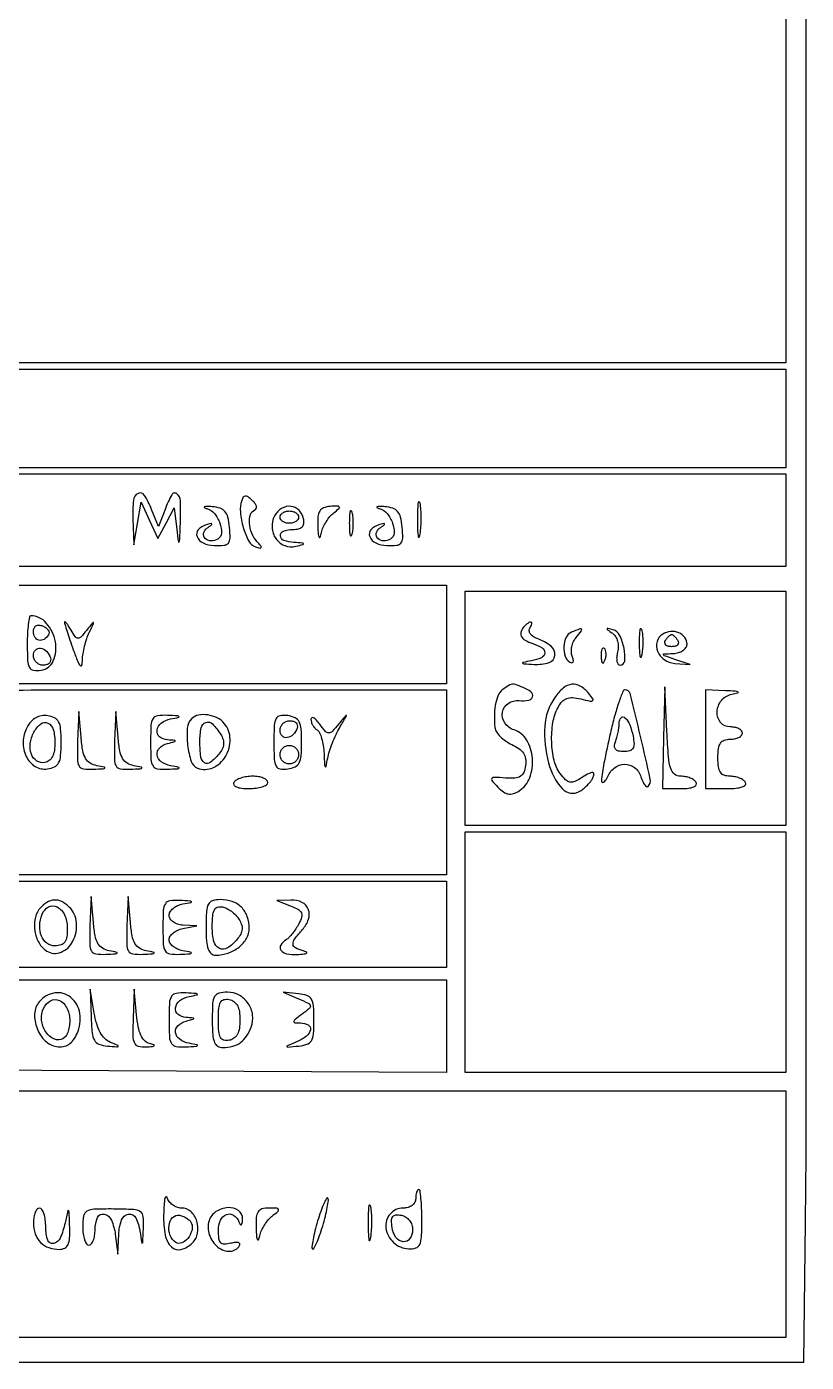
# Model space of a CAD drawing. Extents: x 31 to 1250, y 31 to 897.
# Drawn here: x 1123.9 to 1250.3, y 31 to 247.5 of the extents above; entities that cross this region are included whole.
import ezdxf

# ---------------------------------------------------------------- set-up
doc = ezdxf.new("R2010")
doc.units = 0

msp = doc.modelspace()

# ---------------------------------------------------------------- linework, layer by layer
for points in [[(31, 464), (31, 31), (640.463489, 31), (1249.926977, 31), (1250.213489, 53.75, 0.003096), (1250.324363, 71.071305, 0.000033), (1250.341341, 190.328125, 0.000105), (1250.322872, 327.870384, 0.000068), (1250.246394, 486.75), (1249.992789, 897), (640.496394, 897), (31, 897)], [(1247, 543.5), (1247, 193), (952.160124, 193), (657.320248, 193), (656.662291, 168.25, 0.00357), (656.407858, 155.161514, 0.000998), (656.196972, 134.687033, 0.001007), (656.051305, 111.525542, 0.001059), (656.002167, 88.74841), (656, 33.99682), (345.25, 34.24841), (34.5, 34.5), (34.244232, 463, -0.000104), (34.180262, 627.393921, -0.000173), (34.202946, 765.995312, -0.000003), (34.267736, 891.687549, -0.090797), (34.462847, 892.75, -0.310964), (35.540421, 893.495322, -0.00002), (156.393237, 893.749289, -0.000437), (325.743285, 893.950432, -0.000079), (640.968615, 894), (1247, 894)], [(1141.131641, 167.75), (1141.263282, 163.5), (1141.881641, 166.962239), (1142.5, 170.424479), (1143.837204, 167.473794), (1145.174408, 164.523109), (1146.50532, 167.009941), (1147.836232, 169.496773), (1148.258079, 165.998386, 0.003153), (1148.512716, 163.993149, 0.749919), (1148.633115, 163.974795, 0.099463), (1148.737064, 164.405332, 0.001239), (1148.839963, 167.25, 0.01821), (1148.830643, 170.655659, 0.217467), (1148.252082, 171.801955, 0.467344), (1147.436854, 171.637333, 0.033582), (1146.341866, 169.25), (1145.297649, 166.5), (1144.173576, 169.25, 0.043713), (1142.986181, 171.556611, 0.383883), (1141.970646, 171.843092, 0.260456), (1141.225836, 170.761587, 0.031126)], [(1158.776682, 170.705453, 0.105048), (1158.558438, 168.788905, 0.048118), (1159.041212, 166.306801, 0.04736), (1159.930771, 164.098335, 0.20198), (1161, 163.207498, 0.016508), (1161.779525, 162.997601, 0.399479), (1161.957285, 163.101778, 0.254161), (1161.901314, 163.355404, 0.010325), (1161.25, 164.075, -0.094328), (1160.409618, 165.391377, -0.078093), (1160.039196, 167.015701, -0.092676), (1160.204954, 168.43231, -0.23291), (1160.901478, 169.166667, 0.214499), (1161.13275, 169.39398, 0.159301), (1161.152869, 169.756185, 0.094919), (1160.929319, 170.21929, 0.047169), (1160.491373, 170.705453, 0.027743), (1159.807783, 171.267104, 0.159409), (1159.368199, 171.410905, 0.247576), (1159.041802, 171.238736, 0.069436)], [(1153.147375, 169.381084, -0.150112), (1154.367489, 168.571012, -0.086365), (1155.243146, 167.021544, -0.097175), (1155.482159, 165.422173, -0.247852), (1154.90612, 164.441979, -0.146096), (1153.804644, 164.144908, -0.191706), (1152.856174, 164.552103, -0.253262), (1152.606751, 165.386825, -0.190674), (1153.143237, 166.201131, 0.005432), (1153.884931, 166.733192, 0.308288), (1153.938499, 166.884835, 0.408786), (1153.820303, 166.95507, 0.006633), (1153, 166.742798, 0.145042), (1151.739609, 165.962119, 0.282012), (1151.537105, 164.83919, 0.197277), (1152.513127, 163.814095, 0.096324), (1154.302293, 163.398366, 0.030699), (1155.90991, 163.43877, 0.199992), (1156.611707, 163.805278, 0.176684), (1156.894435, 164.592055, 0.023098), (1156.802293, 166.398366, 0.034063), (1156.535709, 167.996827, 0.118733), (1156.065458, 168.923237, 0.141824), (1155.278542, 169.442128, 0.056927), (1154, 169.684645, 0.010428), (1153.104701, 169.732022, 0.093786), (1152.718291, 169.67164, 0.661064), (1152.711108, 169.553116, 0.043776)], [(1164.106218, 168.198471, 0.137787), (1163.692144, 166.325221, 0.139974), (1164.318344, 164.523178, 0.147489), (1165.7675, 163.386011, 0.156756), (1167.566097, 163.275258, 0.004013), (1168.720174, 163.57919, 0.478193), (1168.774299, 163.702652, 0.263164), (1168.615516, 163.806047, 0.002757), (1167.25, 163.883999, -0.076113), (1165.63808, 164.216533, -0.290838), (1165.04581, 164.99666, -0.342746), (1165.529996, 165.740391, -0.08352), (1167.073324, 166, 0.055256), (1167.988401, 166.101437, 0.142094), (1168.565907, 166.419258, 0.164476), (1168.83397, 166.961175, 0.081073), (1168.811841, 167.738516, 0.150092), (1168.079852, 169.116779, 0.173507), (1166.741307, 169.748626, 0.163339), (1165.242243, 169.403344, 0.133077)], [(1168, 168, -0.148195), (1167.884432, 167.618646, -0.098894), (1167.559375, 167.29375, -0.082425), (1167.073457, 167.074694, -0.064853), (1166.5, 167, -0.064853), (1165.926543, 167.074694, -0.082425), (1165.440625, 167.29375, -0.098894), (1165.115568, 167.618646, -0.148195), (1165, 168, -0.148195), (1165.115568, 168.381354, -0.098894), (1165.440625, 168.70625, -0.082425), (1165.926543, 168.925306, -0.064853), (1166.5, 169, -0.064853), (1167.073457, 168.925306, -0.082425), (1167.559375, 168.70625, -0.098894), (1167.884432, 168.381354, -0.148195)], [(1171.116001, 166.537196, 0.007013), (1171.187217, 165.174181, 0.112179), (1171.318338, 164.734225, 0.64524), (1171.481687, 164.74869, 0.026605), (1171.700361, 165.5, -0.04949), (1171.991626, 166.353316, -0.032948), (1172.481742, 167.26405, -0.033135), (1173.080933, 168.093109, -0.0541), (1173.702685, 168.696764, 0.013026), (1174.54448, 169.389531, 0.356336), (1174.590204, 169.653461, 0.280306), (1174.327309, 169.800906, 0.009935), (1173.118325, 169.73396, 0.071564), (1172.068957, 169.501426, 0.164013), (1171.450091, 168.994711, 0.119833), (1171.150524, 168.093902, 0.030183)], [(1176.232003, 167, 0.011065), (1176.259713, 165.748017, 0.052887), (1176.366341, 165.042187, 0.542911), (1176.521012, 164.99086, 0.161593), (1176.689326, 165.25, 0.039571), (1176.831531, 166.047266, 0.024357), (1176.877971, 167, 0.024357), (1176.831531, 167.952734, 0.039571), (1176.689326, 168.75, 0.161593), (1176.521012, 169.00914, 0.542911), (1176.366341, 168.957813, 0.052887), (1176.259713, 168.251983, 0.011065)], [(1181.147375, 169.381084, -0.150112), (1182.367489, 168.571012, -0.086365), (1183.243146, 167.021544, -0.097175), (1183.482159, 165.422173, -0.247852), (1182.90612, 164.441979, -0.146096), (1181.804644, 164.144908, -0.191706), (1180.856174, 164.552103, -0.253262), (1180.606751, 165.386825, -0.190674), (1181.143237, 166.201131, 0.005432), (1181.884931, 166.733192, 0.308288), (1181.938499, 166.884835, 0.408786), (1181.820303, 166.95507, 0.006633), (1181, 166.742798, 0.145042), (1179.739609, 165.962119, 0.282012), (1179.537105, 164.83919, 0.197277), (1180.513127, 163.814095, 0.096324), (1182.302293, 163.398366, 0.030699), (1183.90991, 163.43877, 0.199992), (1184.611707, 163.805278, 0.176684), (1184.894435, 164.592055, 0.023098), (1184.802293, 166.398366, 0.034063), (1184.535709, 167.996827, 0.118733), (1184.065458, 168.923237, 0.141824), (1183.278542, 169.442128, 0.056927), (1182, 169.684645, 0.010428), (1181.104701, 169.732022, 0.093786), (1180.718291, 169.67164, 0.661064), (1180.711108, 169.553116, 0.043776)], [(1187.286014, 167.5, 0.006817), (1187.315278, 165.711719, 0.040183), (1187.418418, 164.780601, 0.720633), (1187.561388, 164.761725, 0.075924), (1187.717581, 165.26375, 0.022548), (1187.846293, 166.485188, 0.015659), (1187.885962, 167.872547, 0.015827), (1187.839977, 169.209518, 0.031163), (1187.703931, 170.26375, 0.248898), (1187.549185, 170.455688, 0.49082), (1187.403147, 170.374351, 0.030832), (1187.307632, 169.29708, 0.00738)], [(1124, 147.430449, 0.011084), (1124.060093, 144.719925, 0.111095), (1124.355615, 143.633626, 0.240288), (1125.001297, 143.180168, 0.070544), (1126.25, 143.180449, 0.263613), (1128.226763, 144.703815, 0.147919), (1128.55422, 147.810662, 0.13112), (1127.092899, 150.840083, 0.218531), (1124.565741, 152, 0.362854), (1124.341743, 151.812794, 0.013825), (1124.166187, 150.657694, 0.019175), (1124.04073, 149.182397, 0.011623)], [(1127.435239, 148.895215, -0.117169), (1126.717023, 148.179081, -0.198008), (1125.890389, 148.045923, -0.21), (1125.245023, 148.531694, -0.128597), (1125, 149.468615, -0.094172), (1125.106064, 150.02676, -0.165347), (1125.406756, 150.381367, -0.151817), (1125.882944, 150.497106, -0.076022), (1126.494256, 150.36383, -0.064087), (1127.024563, 150.077963, -0.094924), (1127.387051, 149.695897, -0.122111), (1127.527613, 149.281217, -0.160704)], [(1130.045465, 151, 0.081229), (1130.090563, 150.658785, 0.003327), (1130.457931, 149.471875, 0.005723), (1130.920189, 148.068808, 0.00402), (1131.471164, 146.5, 0.00718), (1132.190421, 144.589987, 0.087241), (1132.597078, 143.924547, 0.606415), (1132.848789, 143.986689, 0.054945), (1132.956107, 144.815741, -0.034791), (1133.04884, 145.860767, -0.020375), (1133.297062, 147.09286, -0.020313), (1133.64759, 148.311096, -0.032319), (1134.055166, 149.315741, 0.001152), (1134.754174, 150.77128, 0.334454), (1134.72914, 150.894706, 0.426488), (1134.620603, 150.885885, 0.00129), (1133.643904, 149.680226, -0.014149), (1132.690625, 148.563456, -0.212076), (1132.23354, 148.360452, -0.246755), (1131.816897, 148.579401, -0.019089), (1131.119146, 149.680226, 0.011772), (1130.711207, 150.345142, 0.027281), (1130.367192, 150.818566, 0.057831), (1130.136681, 151.043127, 0.612037)], [(1204.666667, 150.333333, 0.099096), (1204.102779, 149.487224, 0.210568), (1204.121879, 148.716311, 0.155912), (1204.746803, 148.044393, 0.051283), (1206, 147.5, -0.061439), (1207.508377, 146.808126, -0.284106), (1207.91964, 145.987131, -0.271113), (1207.372873, 145.219192, -0.058138), (1205.75, 144.705733, 0.002994), (1204.389082, 144.435148, 0.555228), (1204.347657, 144.323348, 0.216837), (1204.532116, 144.226169, 0.001815), (1206.190983, 144.136182, 0.085272), (1208.618209, 144.427791, 0.299248), (1209.583446, 145.574778, 0.264172), (1208.957729, 147.060892, 0.075599), (1206.686618, 148.315879, -0.059227), (1206.038888, 148.646724, -0.090933), (1205.588747, 149.084888, -0.12153), (1205.402692, 149.556672, -0.173546), (1205.495635, 149.992937, 0.044574), (1205.84375, 150.687713, 0.410049), (1205.72393, 150.968851, 0.266536), (1205.334108, 150.91736, 0.03329)], [(1212.25, 149.337719, 0.193215), (1211.398745, 148.520087, 0.0927), (1211.034195, 147.023554, 0.091133), (1211.233186, 145.473669, 0.178812), (1211.988546, 144.507079, 0.115463), (1212.326132, 144.393832, 0.330852), (1212.525335, 144.514672, 0.153614), (1212.554763, 144.874293, 0.035818), (1212.37667, 145.460797, -0.086796), (1212.238019, 146.169314, -0.05628), (1212.315204, 147.002731, -0.054635), (1212.583061, 147.827687, -0.067504), (1213.010569, 148.512735, 0.006192), (1213.877802, 149.58442, 0.368645), (1213.868898, 149.816053, 0.306267), (1213.621085, 149.874497, 0.005186)], [(1218.893399, 149.178489, -0.100324), (1219.404897, 148.641256, -0.073436), (1219.737212, 147.88552, -0.06779), (1219.854444, 147.004539, -0.063258), (1219.737018, 146.102358, 0.041878), (1219.597031, 145.296863, 0.071855), (1219.634498, 144.617568, 0.108452), (1219.833236, 144.16603, 0.239454), (1220.160042, 144, 0.389426), (1220.900161, 144.67949, 0.071238), (1220.784668, 146.708067, 0.060615), (1220.073838, 148.851712, 0.220184), (1219, 149.749012, 0.006216), (1218.155961, 149.964703, 0.429835), (1218.044964, 149.892904, 0.289398), (1218.105822, 149.73995, 0.004689)], [(1223.252183, 147.5, 0.008901), (1223.284834, 146.071102, 0.053901), (1223.394187, 145.339362, 0.67161), (1223.54341, 145.319562, 0.082665), (1223.707261, 145.761659, 0.028254), (1223.840609, 146.754739, 0.020511), (1223.880728, 147.869594, 0.020826), (1223.830983, 148.934218, 0.041951), (1223.68708, 149.761659, 0.285845), (1223.523779, 149.916221, 0.417468), (1223.37161, 149.814362, 0.038992), (1223.273069, 148.938425, 0.009782)], [(1227.060923, 149.037653, 0.184545), (1226.136302, 147.827005, 0.171006), (1226.216947, 146.261954, 0.145041), (1227.310771, 144.904585, 0.131667), (1229.010216, 144.298444), (1231.5, 144.096889), (1229, 144.948764, -0.002091), (1227.309962, 145.532547, -0.249252), (1227.158772, 145.696319, -0.473787), (1227.251256, 145.823699, -0.003403), (1228.75, 145.90032, 0.059608), (1229.610418, 146.042132, 0.075977), (1230.339062, 146.379916, 0.092216), (1230.828102, 146.853801, 0.155542), (1231, 147.393011, 0.161538), (1230.635064, 148.493104, 0.134467), (1229.659173, 149.254961, 0.120842), (1228.340415, 149.46102, 0.117551)], [(1229.5, 148, -0.146489), (1229.602013, 147.620597, -0.191582), (1229.461189, 147.29375, -0.134005), (1229.074636, 147.072951, -0.063222), (1228.5, 147, -0.063222), (1227.925364, 147.072951, -0.134005), (1227.538811, 147.29375, -0.191582), (1227.397987, 147.620597, -0.146489), (1227.5, 148, -0.025622), (1227.764631, 148.382847, -0.032351), (1228.048689, 148.70625, -0.033983), (1228.313296, 148.937141, -0.163822), (1228.5, 149, -0.163822), (1228.686704, 148.937141, -0.033983), (1228.951311, 148.70625, -0.032351), (1229.235369, 148.382847, -0.025622)], [(1127.770833, 145.1875, -0.134046), (1127.795817, 144.735738, -0.144529), (1127.585286, 144.348828, -0.119977), (1127.158616, 144.089234, -0.077096), (1126.583333, 144, -0.099038), (1125.979073, 144.120875, -0.097945), (1125.465104, 144.465104, -0.097945), (1125.120875, 144.979073, -0.099038), (1125, 145.583333, -0.190724), (1125.346973, 146.459866, -0.244413), (1126.153639, 146.742973, -0.165501), (1127.122932, 146.250696, -0.113253)], [(1217.078947, 145.416667, 0.018894), (1217.137993, 144.670344, 0.168741), (1217.279315, 144.37858, 0.470617), (1217.461564, 144.395823, 0.054073), (1217.683114, 144.8125, 0.051402), (1217.839148, 145.359369, 0.05415), (1217.876576, 145.916927, 0.060344), (1217.797407, 146.402231, 0.126455), (1217.604167, 146.729167, 0.296942), (1217.385309, 146.77538, 0.208169), (1217.200665, 146.592839, 0.077125), (1217.089945, 146.112848, 0.028489)], [(1201.274761, 140.190973, 0.133168), (1200.501054, 139.343695, 0.062809), (1199.989383, 137.941145, 0.050114), (1199.759194, 136.097537, 0.030866), (1199.841556, 133.910515, 0.119901), (1200.085234, 133.217281, 0.050721), (1200.70789, 132.444198, 0.046252), (1201.574009, 131.716207, 0.04478), (1202.568283, 131.150842, -0.045413), (1203.740041, 130.482595, -0.094976), (1204.4698, 129.73355, -0.108757), (1204.812829, 128.839373, -0.072933), (1204.817268, 127.740327, -0.061768), (1204.5141, 126.622978, -0.15726), (1203.979148, 125.988238, -0.125363), (1203.085266, 125.702778, -0.033057), (1201.572235, 125.712464, 0.007186), (1199.725601, 125.819911, 0.234687), (1199.327894, 125.643601, 0.372118), (1199.334942, 125.291239, 0.01323), (1200.342014, 124.229415, 0.041224), (1201.261874, 123.449903, 0.111905), (1202.045054, 123.120889, 0.125794), (1202.836182, 123.180687, 0.05914), (1203.768764, 123.624134, 0.165528), (1205.501527, 125.763771, 0.109498), (1205.929459, 128.926119, 0.11311), (1204.982409, 131.894014, 0.184377), (1202.93938, 133.51924, -0.169349), (1201.450746, 134.634191, -0.192939), (1201.079318, 136.366257, -0.201983), (1202.006669, 137.817668, -0.179199), (1203.753235, 138.26179, 0.067801), (1205.27613, 138.307134, 0.28301), (1205.938284, 138.8841, 0.312622), (1205.690589, 139.674881, 0.073846), (1204.418213, 140.393011, 0.00675), (1203.155042, 140.85827, 0.101242), (1202.69255, 140.922319, 0.116029), (1202.263362, 140.791805, 0.009935)], [(1209.556704, 138.777494, 0.13851), (1207.926419, 134.105584, 0.080692), (1208.526662, 128.156772, 0.115204), (1210.743775, 124.010017, 0.364744), (1213.627831, 123.571443, 0.036424), (1214.329613, 124.073936, 0.031416), (1214.988864, 124.696801, 0.032675), (1215.515479, 125.340569, 0.074778), (1215.79929, 125.897869, 0.089136), (1215.87541, 126.423015, 0.416241), (1215.673637, 126.610266, 0.115434), (1215.152698, 126.465744, 0.012061), (1214.047905, 125.826426, -0.03128), (1212.796882, 125.16528, -0.14918), (1212.004233, 125.063698, -0.156728), (1211.311895, 125.423822, -0.035583), (1210.439096, 126.44113, -0.102326), (1209.448438, 128.578528, -0.049231), (1209.050045, 131.586268, -0.048705), (1209.249203, 134.692651, -0.082698), (1210.082165, 137.153527, -0.059096), (1210.743925, 138.101466, -0.122126), (1211.484744, 138.60855, -0.109393), (1212.433509, 138.741547, -0.041838), (1213.756797, 138.524904, 0.008386), (1215.270631, 138.171836, 0.20946), (1215.68006, 138.255082, 0.414595), (1215.731205, 138.550892, 0.019473), (1215.052187, 139.437118, 0.084385), (1213.690546, 140.606783, 0.166717), (1212.313392, 140.901661, 0.148464), (1210.931503, 140.29408, 0.062776)], [(1192, 125), (1192, 110), (1137.009029, 110), (1082.018058, 110), (1082.113114, 121.494689, -0.005133), (1082.214006, 126.937323, -0.021265), (1082.44828, 130.216421, -0.035237), (1082.801735, 132.112569, -0.491201), (1083.354085, 132.347984, 0.041251), (1083.747651, 132.168524, 0.566826), (1083.846146, 132.249151, 0.138703), (1083.728553, 132.510951, 0.012591), (1083.25, 133.053296, -0.106954), (1082.446491, 134.408844, -0.057402), (1082.044413, 136.320583, -0.058578), (1082.089766, 138.178849, -0.162399), (1082.666667, 139.333333, -0.195555), (1083.314221, 139.606476, -0.000202), (1099.097917, 139.804167, -0.001881), (1116.786984, 139.95202, -0.001149), (1137.666667, 140), (1192, 140)], [(1218.580154, 133.052595, 0.00641), (1217.518657, 128.092355, 0.030751), (1217.125354, 125.229334, 0.631197), (1217.462122, 125.036627, 0.146604), (1218.031162, 125.75, -0.128184), (1219.194287, 127.321482, -0.163142), (1220.875341, 127.945076, -0.176631), (1222.494526, 127.412317, -0.150096), (1223.523918, 125.924639, 0.027181), (1223.811891, 125.163457, 0.05366), (1224.134475, 124.60427, 0.092208), (1224.437347, 124.318452, 0.353158), (1224.677435, 124.344101, 0.255283), (1225.030522, 125.547008, 0.004388), (1223.462707, 132.455616, 0.003895), (1221.768881, 139.385491, 0.343442), (1220.979773, 140, 0.307955), (1220.594634, 139.737936, 0.010818), (1219.936855, 137.9592, 0.016726), (1219.24501, 135.715665, 0.010508)], [(1227.198697, 132.25), (1227, 124), (1230.059017, 124, 0.027979), (1231.243706, 124.066344, 0.069343), (1232.083987, 124.281216, 0.145541), (1232.490145, 124.608231, 0.297719), (1232.5, 125, 0.109547), (1232.12681, 125.383481, 0.050632), (1231.506219, 125.70625, 0.046769), (1230.756343, 125.925905, 0.047907), (1229.984793, 126, -0.167366), (1228.979165, 126.346316, -0.153062), (1228.355397, 127.250846, -0.056017), (1227.997506, 129.131712, -0.007137), (1227.742507, 133.25), (1227.397394, 140.5)], [(1234, 132), (1234, 124), (1237.559017, 124, 0.023007), (1238.966307, 124.06479, 0.059005), (1239.961697, 124.276831, 0.125298), (1240.461947, 124.602477, 0.336396), (1240.5, 125, 0.111412), (1240.123976, 125.383556, 0.050262), (1239.49335, 125.70625, 0.046318), (1238.729296, 125.925923, 0.046881), (1237.940983, 126, -0.087055), (1237.005499, 126.164121, -0.163738), (1236.411749, 126.636402, -0.11316), (1236.091784, 127.515956, -0.030894), (1236, 129, -0.030703), (1236.092253, 130.500917, -0.116834), (1236.416667, 131.375, -0.166173), (1237.024683, 131.840542, -0.081208), (1238, 132, 0.048028), (1238.765418, 132.073693, 0.068025), (1239.4125, 132.29375, 0.088204), (1239.848523, 132.618118, 0.191087), (1240, 133, 0.191087), (1239.848523, 133.381882, 0.088204), (1239.4125, 133.70625, 0.068025), (1238.765418, 133.926307, 0.048028), (1238, 134, -0.22045), (1236.452037, 134.717361, -0.189745), (1235.869887, 136.428964, -0.160579), (1236.586345, 138.300401, -0.175894), (1238.25, 139.294267, 0.014773), (1239.22149, 139.51133, 0.674817), (1239.24151, 139.659635, 0.114822), (1238.826388, 139.783099, 0.004641), (1237.25, 139.863818), (1234, 140)], [(1132.174707, 131.75, 0.009774), (1132.122972, 128.745195, 0.127373), (1132.403147, 127.67352, 0.239083), (1133.11212, 127.19641, 0.043144), (1134.75, 127.136182, 0.002524), (1136.330022, 127.222424, 0.185318), (1136.561354, 127.327415, 0.591961), (1136.524861, 127.44939, 0.00484), (1135.304448, 127.698598, -0.087989), (1134.192247, 128.126498, -0.130458), (1133.470216, 128.873286, -0.083692), (1133.019381, 130.139324, -0.02117), (1132.729155, 132.312416), (1132.349414, 136.5)], [(1138.174707, 131.75, 0.009774), (1138.122972, 128.745195, 0.127373), (1138.403147, 127.67352, 0.239083), (1139.11212, 127.19641, 0.043144), (1140.75, 127.136182, 0.002524), (1142.330022, 127.222424, 0.185318), (1142.561354, 127.327415, 0.591961), (1142.524861, 127.44939, 0.00484), (1141.304448, 127.698598, -0.087989), (1140.192247, 128.126498, -0.130458), (1139.470216, 128.873286, -0.083692), (1139.019381, 130.139324, -0.02117), (1138.729155, 132.312416), (1138.349414, 136.5)], [(1123.96478, 133.934191, 0.116179), (1123.335343, 131.568802, 0.121269), (1123.844139, 129.211813, 0.140669), (1125.300317, 127.595959, 0.176538), (1127.259673, 127.181717, 0.075571), (1128.425106, 127.532013, 0.163788), (1129.090087, 128.173645, 0.10085), (1129.416516, 129.319383, 0.019135), (1129.5, 131.5, 0.019259), (1129.41672, 133.661287, 0.098218), (1129.094186, 134.813958, 0.161565), (1128.442466, 135.460991, 0.080175), (1127.317661, 135.810684, 0.075237), (1126.302058, 135.801769, 0.088043), (1125.392828, 135.485653, 0.08321), (1124.609922, 134.857361, 0.059342)], [(1128.5, 131.430362, -0.04013), (1128.397975, 130.161225, -0.076966), (1128.083192, 129.192104, -0.101991), (1127.568292, 128.543483, -0.127254), (1126.875827, 128.214603, -0.192199), (1125.560529, 128.466897, -0.163916), (1124.6708, 129.574885, -0.121516), (1124.480623, 131.300177, -0.090076), (1125.07129, 133.133207, -0.098794), (1126.192917, 134.496793, -0.294731), (1127.339364, 134.626051, -0.21475), (1128.218384, 133.553954, -0.066017)], [(1144, 131.5, 0.011666), (1144.064936, 128.71724, 0.129633), (1144.395212, 127.666282, 0.224527), (1145.132118, 127.19732, 0.043653), (1146.75, 127.136182, 0.002047), (1148.401331, 127.224735, 0.200802), (1148.607621, 127.325405, 0.574721), (1148.568679, 127.441828, 0.00362), (1147.25, 127.705733, -0.10675), (1145.734559, 128.351767, -0.20722), (1145.063239, 129.45543, -0.238777), (1145.448611, 130.57702, -0.129581), (1146.75, 131.310674, 0.001923), (1147.926177, 131.622879, 0.339035), (1148, 131.719237, 0.392517), (1147.923939, 131.801199, 0.002113), (1146.75, 131.883999, -0.157869), (1145.461008, 132.397856, -0.261711), (1145.052973, 133.461329, -0.197301), (1145.742569, 134.624433, -0.114431), (1147.25, 135.294267, 0.00362), (1148.568679, 135.558172, 0.574721), (1148.607621, 135.674595, 0.200802), (1148.401331, 135.775265, 0.002047), (1146.75, 135.863818, 0.043653), (1145.132118, 135.80268, 0.224527), (1144.395212, 135.333718, 0.129633), (1144.064936, 134.28276, 0.011666)], [(1150.666667, 135.333333, 0.179098), (1149.95069, 133.77613, 0.049224), (1150.010615, 131.033511, 0.048917), (1150.592268, 128.407405, 0.225895), (1151.635923, 127.309468, 0.200902), (1154.114569, 127.384144, 0.152842), (1156.160283, 129.214824, 0.140542), (1156.900481, 132.017356, 0.169519), (1155.954319, 134.555042, 0.10483), (1154.81028, 135.459879, 0.078697), (1153.273966, 135.940526, 0.08352), (1151.756404, 135.909392, 0.150683)], [(1155.370568, 132.774303, -0.06397), (1155.754425, 131.948211, -0.100658), (1155.837357, 131.173008, -0.096028), (1155.610789, 130.401204, -0.053983), (1155.069567, 129.583823, -0.052247), (1153.689355, 128.235603, -0.322157), (1152.753728, 128.192572, -0.221099), (1152.149245, 129.160516, -0.030771), (1152, 131.583333, -0.046518), (1152.210797, 133.844195, -0.267416), (1152.963476, 134.722472, -0.292887), (1154.034984, 134.471374, -0.052053)], [(1164, 131.5, 0.010782), (1164.059502, 128.740893, 0.10971), (1164.354031, 127.641129, 0.241106), (1165.000128, 127.182409, 0.071445), (1166.25, 127.180449, 0.074836), (1167.42224, 127.530865, 0.164128), (1168.089403, 128.171636, 0.101285), (1168.41648, 129.316245, 0.019116), (1168.5, 131.5, 0.019116), (1168.41648, 133.683755, 0.101285), (1168.089403, 134.828364, 0.164128), (1167.42224, 135.469135, 0.074836), (1166.25, 135.819551, 0.071445), (1165.000128, 135.817591, 0.241106), (1164.354031, 135.358871, 0.10971), (1164.059502, 134.259107, 0.010782)], [(1167.770833, 133.8125, -0.113253), (1167.122932, 132.749304, -0.165501), (1166.153639, 132.257027, -0.244413), (1165.346973, 132.540134, -0.190724), (1165, 133.416667, -0.099038), (1165.120875, 134.020927, -0.097945), (1165.465104, 134.534896, -0.097945), (1165.979073, 134.879125, -0.099038), (1166.583333, 135, -0.077096), (1167.158616, 134.910766, -0.119977), (1167.585286, 134.651172, -0.144529), (1167.795817, 134.264262, -0.134046)], [(1170, 135.250147, 0.076689), (1170.073879, 134.771302, 0.053289), (1170.29375, 134.269045, 0.052897), (1170.617422, 133.820242, 0.071803), (1171, 133.5, -0.146985), (1171.395115, 133.054329, -0.035909), (1171.746253, 132.126162, -0.033721), (1172.010538, 130.957865, -0.028108), (1172.136182, 129.690983, 0.002394), (1172.222975, 127.862791, 0.153021), (1172.333172, 127.566361, 0.639046), (1172.463793, 127.596405, 0.005374), (1172.728884, 128.926664, -0.031242), (1173.011458, 130.040665, -0.016082), (1173.495682, 131.396413, -0.015921), (1174.085438, 132.764375, -0.023147), (1174.698192, 133.926664, 0.000572), (1175.733507, 135.692411, 0.200743), (1175.75353, 135.842136, 0.606219), (1175.680081, 135.858373, 0.000867), (1174.543661, 134.5, -0.014127), (1173.43749, 133.246854, -0.202816), (1172.905997, 133.010041, -0.224205), (1172.395283, 133.239436, -0.01747), (1171.438171, 134.44113, 0.025968), (1170.883929, 135.113251, 0.079388), (1170.422463, 135.479494, 0.255104), (1170.140304, 135.483123, 0.277863)], [(1222.241926, 132.514778, -0.032449), (1222.402148, 131.229373, -0.149424), (1222.227595, 130.508349, -0.19808), (1221.715948, 130.122994, -0.063693), (1220.754339, 130, -0.050004), (1219.883615, 130.087298, -0.166595), (1219.394624, 130.373811, -0.198059), (1219.23294, 130.862406, -0.073865), (1219.393011, 131.581787, 0.02561), (1219.625589, 132.295065, 0.017029), (1219.821697, 133.132861, 0.017161), (1219.956705, 133.961218, 0.031822), (1220, 134.640804, -0.185011), (1220.317396, 135.469221, -0.422174), (1220.91962, 135.493371, -0.10848), (1221.713873, 134.321915, -0.047739)], [(1168, 129.5, -0.099038), (1167.885486, 128.927543, -0.097945), (1167.559375, 128.440625, -0.097945), (1167.072457, 128.114514, -0.099038), (1166.5, 128, -0.099038), (1165.927543, 128.114514, -0.097945), (1165.440625, 128.440625, -0.097945), (1165.114514, 128.927543, -0.099038), (1165, 129.5, -0.099038), (1165.114514, 130.072457, -0.097945), (1165.440625, 130.559375, -0.097945), (1165.927543, 130.885486, -0.099038), (1166.5, 131, -0.099038), (1167.072457, 130.885486, -0.097945), (1167.559375, 130.559375, -0.097945), (1167.885486, 130.072457, -0.099038)], [(1157.5, 125, 0.297719), (1157.509855, 124.608231, 0.145541), (1157.916013, 124.281216, 0.069343), (1158.756294, 124.066344, 0.027979), (1159.940983, 124, 0.031003), (1161.112882, 124.072735, 0.048032), (1162.101414, 124.29375, 0.061379), (1162.787575, 124.615572, 0.257909), (1163, 125, 0.222681), (1162.820624, 125.382793, 0.076538), (1162.282961, 125.70625, 0.058208), (1161.49372, 125.92683, 0.039081), (1160.559017, 126, 0.037634), (1159.57934, 125.926158, 0.041396), (1158.653525, 125.70625, 0.045439), (1157.906663, 125.384508, 0.130646)], [(1134.174707, 101.75, 0.009774), (1134.122972, 98.745195, 0.127373), (1134.403147, 97.67352, 0.239083), (1135.11212, 97.19641, 0.043144), (1136.75, 97.136182, 0.002524), (1138.330022, 97.222424, 0.185318), (1138.561354, 97.327415, 0.591961), (1138.524861, 97.44939, 0.00484), (1137.304448, 97.698598, -0.087989), (1136.192247, 98.126498, -0.130458), (1135.470216, 98.873286, -0.083692), (1135.019381, 100.139324, -0.02117), (1134.729155, 102.312416), (1134.349414, 106.5)], [(1140.174707, 101.75, 0.009774), (1140.122972, 98.745195, 0.127373), (1140.403147, 97.67352, 0.239083), (1141.11212, 97.19641, 0.043144), (1142.75, 97.136182, 0.002524), (1144.330022, 97.222424, 0.185318), (1144.561354, 97.327415, 0.591961), (1144.524861, 97.44939, 0.00484), (1143.304448, 97.698598, -0.087989), (1142.192247, 98.126498, -0.130458), (1141.470216, 98.873286, -0.083692), (1141.019381, 100.139324, -0.02117), (1140.729155, 102.312416), (1140.349414, 106.5)], [(1126.045681, 104.555042, 0.124502), (1125.265393, 102.918862, 0.089832), (1125.228681, 100.888664, 0.089708), (1125.906743, 98.972043, 0.12363), (1127.166177, 97.660116, 0.245274), (1129.483137, 97.477286, 0.176219), (1131.415812, 99.281954, 0.141266), (1131.989065, 102.261004, 0.175475), (1130.8, 104.8, 0.078768), (1129.591755, 105.6776, 0.131362), (1128.369796, 105.937732, 0.130433), (1127.174898, 105.553815, 0.0771)], [(1130.5, 101.486305, -0.031034), (1130.407535, 99.997993, -0.116231), (1130.083715, 99.125862, -0.165281), (1129.478851, 98.660044, -0.082349), (1128.513695, 98.5, -0.160395), (1127.202722, 98.931653, -0.137362), (1126.306089, 100.083099, -0.109977), (1126.018262, 101.764596, -0.079382), (1126.412402, 103.63232, -0.18187), (1127.45519, 104.806466, -0.246897), (1128.848062, 104.807387, -0.167283), (1130.062021, 103.519473, -0.106487)], [(1146, 101.5, 0.011666), (1146.064936, 98.71724, 0.129633), (1146.395212, 97.666282, 0.224527), (1147.132118, 97.19732, 0.043653), (1148.75, 97.136182, 0.002047), (1150.401331, 97.224735, 0.200802), (1150.607621, 97.325405, 0.574721), (1150.568679, 97.441828, 0.00362), (1149.25, 97.705733, -0.055301), (1148.389493, 97.972643, -0.065576), (1147.660938, 98.411564, -0.077044), (1147.167946, 98.947346, -0.14859), (1147, 99.5, -0.14859), (1147.167946, 100.052654, -0.077044), (1147.660938, 100.588436, -0.065576), (1148.389493, 101.027357, -0.055301), (1149.25, 101.294267), (1151.5, 101.727636), (1149.25, 101.863818, -0.06105), (1148.389669, 102.022506, -0.076116), (1147.660938, 102.380191, -0.091222), (1147.171693, 102.874123, -0.1508), (1147, 103.430449, -0.142551), (1147.168558, 104.009654, -0.078312), (1147.660938, 104.568006, -0.067395), (1148.389611, 105.022023, -0.058152), (1149.25, 105.294267, 0.00362), (1150.568679, 105.558172, 0.574721), (1150.607621, 105.674595, 0.200802), (1150.401331, 105.775265, 0.002047), (1148.75, 105.863818, 0.043653), (1147.132118, 105.80268, 0.224527), (1146.395212, 105.333718, 0.129633), (1146.064936, 104.28276, 0.011666)], [(1153, 101.5, 0.016182), (1153.071949, 99.277449, 0.067633), (1153.336986, 97.968509, 0.137434), (1153.826138, 97.265644, 0.17414), (1154.565741, 97, 0.082675), (1156.587262, 97.33656, 0.086066), (1158.359611, 98.308621, 0.094835), (1159.57207, 99.724023, 0.130539), (1160, 101.335184, 0.083064), (1159.676444, 103.269373, 0.114917), (1158.744839, 104.754235, 0.114369), (1157.249107, 105.679306, 0.081717), (1155.3, 106, 0.072715), (1154.04514, 105.816536, 0.20478), (1153.377778, 105.26087, 0.10542), (1153.068326, 104.108898, 0.013093)], [(1158.334828, 102.833823, -0.058414), (1158.747546, 101.969027, -0.102865), (1158.844747, 101.186435, -0.100091), (1158.622207, 100.415309, -0.053112), (1158.069567, 99.583823, -0.07443), (1156.483765, 98.166125, -0.264846), (1155.173991, 98.083371, -0.224661), (1154.275816, 99.207551, -0.058096), (1154, 101.573324, -0.019726), (1154.070776, 103.366595, -0.09759), (1154.342315, 104.3347, -0.198749), (1154.853539, 104.774455, -0.128787), (1155.642817, 104.823324, -0.069927), (1156.348426, 104.578513, -0.040739), (1157.111257, 104.105537, -0.039873), (1157.812385, 103.495356, -0.053292)], [(1166.793765, 104.952648, -0.034573), (1167.964593, 104.385947, -0.162173), (1168.456335, 103.835745, -0.181408), (1168.490436, 103.138813, -0.045375), (1168.038388, 102.071728, -0.023308), (1167.563657, 101.276162, -0.021569), (1167.00526, 100.506666, -0.022128), (1166.448506, 99.865595, -0.064552), (1165.994623, 99.496677, 0.109741), (1165.107903, 98.633092, 0.313549), (1165.130492, 97.816979, 0.189994), (1166.056212, 97.236687, 0.056705), (1167.75, 97.116001, 0.010989), (1168.849555, 97.186617, 0.109045), (1169.28821, 97.323916, 0.602595), (1169.282394, 97.492773, 0.049066), (1168.75, 97.689326, -0.052921), (1167.487505, 98.166486, -0.273087), (1167.100168, 98.770091, -0.173105), (1167.369002, 99.622636, -0.021826), (1168.621281, 101.134014, 0.102113), (1169.613202, 102.819051, 0.175359), (1169.583138, 104.429295, 0.190586), (1168.548849, 105.556332, 0.120429), (1166.781385, 105.936614), (1164.5, 105.873227)], [(1134.357061, 87, 0.014761), (1134.516547, 84.400427, 0.105009), (1134.887479, 83.201494, 0.180463), (1135.624781, 82.574884, 0.06371), (1137, 82.267232, 0.002584), (1138.532941, 82.132491, 0.24332), (1138.732112, 82.215494, 0.501834), (1138.699332, 82.354457, 0.004088), (1137.5, 82.862573, -0.100049), (1136.594001, 83.471816, -0.06762), (1135.843872, 84.470264, -0.054593), (1135.26091, 85.848265, -0.031997), (1134.857061, 87.595341), (1134.214122, 91.5)], [(1141.174707, 86.75, 0.010582), (1141.13059, 83.922415, 0.104249), (1141.381263, 82.765133, 0.229659), (1142.009984, 82.237445, 0.074707), (1143.25, 82.116001, 0.007155), (1144.321121, 82.186604, 0.180111), (1144.583201, 82.308877, 0.554736), (1144.547763, 82.456841, 0.016276), (1143.804427, 82.678844, -0.138963), (1143.025688, 83.13914, -0.085142), (1142.427343, 84.030989, -0.058304), (1141.997517, 85.398283, -0.024421), (1141.729134, 87.312842), (1141.349414, 91.5)], [(1154, 86.5, 0.014956), (1154.07023, 84.152598, 0.078215), (1154.346372, 82.8937, 0.165413), (1154.887232, 82.25144, 0.138828), (1155.75, 82.015313, 0.064019), (1157.317602, 82.23081, 0.090753), (1158.585094, 82.836038, 0.08888), (1159.574234, 83.862249, 0.059002), (1160.319355, 85.322442, 0.121166), (1160.543143, 87.297562, 0.117561), (1159.830993, 89.175968, 0.1189), (1158.356601, 90.515953, 0.125906), (1156.464816, 91, 0.060866), (1155.085065, 90.831415, 0.209624), (1154.386934, 90.293577, 0.112995), (1154.068099, 89.168155, 0.012759)], [(1168, 89.921119, -0.011149), (1169.582556, 89.208753, -0.230125), (1169.89908, 88.811811, -0.280306), (1169.749136, 88.367982, -0.015782), (1168.55887, 87.431081, 0.008049), (1167.449559, 86.585356, 0.184649), (1167.248501, 86.248515, 0.437031), (1167.404874, 86.043279, 0.023924), (1168.30887, 86, -0.122641), (1169.556087, 85.689408, -0.327377), (1169.932266, 84.910476, -0.185978), (1169.299977, 83.88059, -0.062576), (1167.75, 82.977739, 0.001492), (1166.174759, 82.301608, 0.392913), (1166.119717, 82.176205, 0.344162), (1166.243773, 82.096214, 0.001376), (1168, 82.259963, 0.057682), (1169.362322, 82.551695, 0.179866), (1170.078748, 83.133557, 0.115795), (1170.418427, 84.2232, 0.017908), (1170.5, 86.5, 0.017908), (1170.418427, 88.7768, 0.115795), (1170.078748, 89.866443, 0.179866), (1169.362322, 90.448305, 0.057682), (1168, 90.740037), (1165.5, 90.980074)], [(1125.950415, 89.440253, 0.162084), (1125.199462, 87.511864, 0.105223), (1125.58326, 85.128992, 0.105109), (1126.904686, 83.106846, 0.161417), (1128.760451, 82.181717, 0.07267), (1129.833831, 82.184613, 0.105265), (1130.719042, 82.515325, 0.09465), (1131.456814, 83.210997, 0.049665), (1132.093208, 84.305223, 0.146121), (1132.539058, 87.531154, 0.182401), (1131.063607, 90.146245, 0.216437), (1128.458744, 90.867102, 0.182422)], [(1130.834665, 87.124449, -0.046561), (1130.881928, 86.142624, -0.042844), (1130.750303, 85.140428, -0.045591), (1130.472378, 84.264796, -0.097037), (1130.077522, 83.677522, -0.258077), (1128.741193, 83.29287, -0.162897), (1127.320323, 84.159764, -0.118616), (1126.404808, 85.9897, -0.134576), (1126.482659, 87.945363, -0.139902), (1127.438766, 89.38786, -0.227272), (1128.831822, 89.75921, -0.198481), (1130.142843, 88.903438, -0.115374)], [(1147, 86.5, 0.011666), (1147.064936, 83.71724, 0.129633), (1147.395212, 82.666282, 0.224527), (1148.132118, 82.19732, 0.043653), (1149.75, 82.136182, 0.002047), (1151.401331, 82.224735, 0.200802), (1151.607621, 82.325405, 0.574721), (1151.568679, 82.441828, 0.00362), (1150.25, 82.705733, -0.10675), (1148.734559, 83.351767, -0.20722), (1148.063239, 84.45543, -0.238777), (1148.448611, 85.57702, -0.129581), (1149.75, 86.310674, 0.001923), (1150.926177, 86.622879, 0.339035), (1151, 86.719237, 0.392517), (1150.923939, 86.801199, 0.002113), (1149.75, 86.883999, -0.157869), (1148.461008, 87.397856, -0.261711), (1148.052973, 88.461329, -0.197301), (1148.742569, 89.624433, -0.114431), (1150.25, 90.294267, 0.00362), (1151.568679, 90.558172, 0.574721), (1151.607621, 90.674595, 0.200802), (1151.401331, 90.775265, 0.002047), (1149.75, 90.863818, 0.043653), (1148.132118, 90.80268, 0.224527), (1147.395212, 90.333718, 0.129633), (1147.064936, 89.28276, 0.011666)], [(1158.5, 86.5, -0.03782), (1158.39751, 85.146958, -0.083992), (1158.074479, 84.168246, -0.112742), (1157.524483, 83.529561, -0.111732), (1156.75, 83.190371, -0.111478), (1155.884365, 83.217896, -0.210682), (1155.346868, 83.642957, -0.103624), (1155.06943, 84.608217, -0.018344), (1155, 86.5, -0.018344), (1155.06943, 88.391783, -0.103624), (1155.346868, 89.357043, -0.210682), (1155.884365, 89.782104, -0.111478), (1156.75, 89.809629, -0.111732), (1157.524483, 89.470439, -0.112742), (1158.074479, 88.831754, -0.083992), (1158.39751, 87.853042, -0.03782)], [(1187, 57.5, -0.131307), (1186.845225, 56.920798, -0.103496), (1186.411436, 56.434603, -0.089187), (1185.75506, 56.110922, -0.070174), (1184.968615, 56, 0.217149), (1182.838271, 55.029009, 0.215547), (1182.164871, 52.779627, 0.17549), (1183.396692, 50.420206, 0.174043), (1185.858268, 49.386536, 0.089991), (1187.012479, 49.533409, 0.213439), (1187.64574, 50.096297, 0.095055), (1187.937281, 51.319081, 0.011129), (1188, 54.136536, 0.009646), (1187.964024, 56.001251, 0.015968), (1187.853125, 57.571357, 0.009801), (1187.699073, 58.827302, 0.373308), (1187.5, 59, 0.254951), (1187.307869, 58.895221, 0.06271), (1187.146875, 58.559375, 0.048861), (1187.036383, 58.074626, 0.031626)], [(1146.116001, 54.856989, 0.051805), (1146.37069, 51.62081, 0.15643), (1147.403855, 49.694973, 0.264273), (1148.958858, 49.295732, 0.130733), (1150.78032, 50.351749, 0.150437), (1151.62382, 51.945549, 0.123755), (1151.511525, 53.875223, 0.133801), (1150.52264, 55.416637, 0.185682), (1149.005936, 56, -0.087695), (1148.26112, 56.131646, -0.074405), (1147.558476, 56.514063, -0.075074), (1147.003988, 57.081368, -0.092385), (1146.689326, 57.75, 0.457099), (1146.508828, 57.838911, 0.248794), (1146.332266, 57.622053, 0.032971), (1146.190584, 56.535997, 0.009707)], [(1171.090909, 53.909091, 0.011107), (1170.649407, 52.306867, 0.01671), (1170.342724, 50.890609, 0.01161), (1170.158872, 49.726309, 0.233825), (1170.27047, 49.396196, 0.503588), (1170.489399, 49.428753, 0.018177), (1170.920565, 50.312768, 0.020404), (1171.408185, 51.545631, 0.011185), (1171.909091, 53.090909, 0.011107), (1172.350593, 54.693133, 0.01671), (1172.657276, 56.109391, 0.01161), (1172.841128, 57.273691, 0.233825), (1172.72953, 57.603804, 0.503588), (1172.510601, 57.571247, 0.018177), (1172.079435, 56.687232, 0.020404), (1171.591815, 55.454369, 0.011185)], [(1179.286014, 53.5, 0.006817), (1179.315278, 51.711719, 0.040183), (1179.418418, 50.780601, 0.720633), (1179.561388, 50.761725, 0.075924), (1179.717581, 51.26375, 0.022548), (1179.846293, 52.485188, 0.015659), (1179.885962, 53.872547, 0.015827), (1179.839977, 55.209518, 0.031163), (1179.703931, 56.26375, 0.248898), (1179.549185, 56.455688, 0.49082), (1179.403147, 56.374351, 0.030832), (1179.307632, 55.29708, 0.00738)], [(1125, 53.622445, 0.082071), (1125.296666, 51.827253, 0.112911), (1126.151879, 50.439917, 0.11528), (1127.509538, 49.581229, 0.088167), (1129.25, 49.302974, 0.118071), (1130.086565, 49.518724, 0.166313), (1130.609525, 50.075899, 0.092824), (1130.86288, 51.11567, 0.021727), (1130.881685, 52.916667, 0.000974), (1130.794713, 55.403883, 0.204761), (1130.693715, 55.617951, 0.571495), (1130.570924, 55.578296, 0.001702), (1130.131685, 53.582498, -0.050793), (1129.338071, 51.144686, -0.240767), (1128.233185, 50.247487, -0.390325), (1127.311963, 50.793184, -0.073063), (1127, 52.916667, 0.030753), (1126.927278, 54.097897, 0.047698), (1126.70625, 55.094271, 0.060839), (1126.384496, 55.786411, 0.259105), (1126, 56, 0.21849), (1125.617356, 55.82441, 0.078214), (1125.29375, 55.301593, 0.05947), (1125.073231, 54.532801, 0.040156)], [(1133, 52.94274, 0.032256), (1133.072799, 51.815462, 0.04969), (1133.29375, 50.86443, 0.064027), (1133.615898, 50.20672, 0.252005), (1134, 50, 0.226478), (1134.382936, 50.182831, 0.074992), (1134.70625, 50.734375, 0.057076), (1134.926884, 51.542644, 0.038131), (1135, 52.5, -0.100557), (1135.400363, 54.470591, -0.363594), (1136.456684, 55.010423, -0.236141), (1137.642371, 54.034213, -0.073818), (1138.276604, 51.75), (1138.679926, 48.5), (1138.839963, 51.75, -0.073615), (1139.30467, 54.088478, -0.277696), (1140.413055, 54.995698, -0.319347), (1141.58658, 54.393611, -0.082232), (1142.283746, 52.25, 0.001065), (1142.572995, 50.367695, 0.55797), (1142.662839, 50.329888, 0.229101), (1142.743611, 50.477462, 0.000724), (1142.850168, 52.65401, 0.032508), (1142.815796, 54.615286, 0.230483), (1142.343623, 55.410959, 0.135227), (1141.261831, 55.761483, 0.009195), (1138, 55.84675, 0.009636), (1134.807734, 55.809955, 0.124484), (1133.671484, 55.485078, 0.224477), (1133.143553, 54.718317, 0.040359)], [(1150.650878, 53.5, -0.147733), (1150.666904, 52.293413, -0.10314), (1150.027525, 51.081938, -0.121595), (1149.048685, 50.356756, -0.241856), (1148.111803, 50.430902, -0.16581), (1147.18021, 51.56289, -0.122031), (1146.989024, 53.188103, -0.154908), (1147.578755, 54.463415, -0.261169), (1148.667134, 54.823324, -0.049631), (1149.328325, 54.625482, -0.049633), (1149.937551, 54.301226, -0.054229), (1150.409202, 53.90666, -0.115301)], [(1153.484769, 53.952012, 0.163761), (1153.524443, 51.660052, 0.136957), (1154.933351, 49.662006, 0.180918), (1156.87985, 49.003012, 0.251537), (1158.442363, 49.906741, 0.236417), (1158.46851, 50.19888, 0.238295), (1158.250238, 50.393387, 0.095442), (1157.733252, 50.429487, 0.033809), (1157.00138, 50.29011, -0.056013), (1155.975976, 50.141559, -0.213089), (1155.391213, 50.380519, -0.162006), (1155.0813, 51.03585, -0.030139), (1155, 52.383369, -0.10562), (1155.349714, 54.020428, -0.192644), (1156.31665, 54.956632, -0.25083), (1157.457286, 54.838853, -0.149309), (1158.337719, 53.75, 0.051902), (1158.54862, 53.351958, 0.449116), (1158.724694, 53.327933, 0.185333), (1158.862835, 53.583427, 0.021021), (1158.921053, 54.25, 0.257608), (1158.260454, 55.586119, 0.167062), (1156.561428, 56.067895, 0.131311), (1154.609624, 55.429982, 0.173317)], [(1161.116001, 52.75, 0.008563), (1161.187342, 51.400197, 0.092102), (1161.324119, 50.872501, 0.647819), (1161.495076, 50.875269, 0.043752), (1161.700361, 51.5, -0.051478), (1161.996729, 52.357135, -0.033134), (1162.503128, 53.279688, -0.033165), (1163.125873, 54.125678, -0.052243), (1163.775489, 54.75, 0.013202), (1164.683561, 55.495744, 0.335316), (1164.746358, 55.790706, 0.279805), (1164.472878, 55.972962, 0.010546), (1163.19113, 56, 0.065209), (1162.059316, 55.851761, 0.187678), (1161.431311, 55.392422, 0.127491), (1161.138071, 54.491381, 0.02418)], [(1186.5, 52.486305, -0.149983), (1186.058199, 51.046599, -0.276967), (1184.985239, 50.548119, -0.216192), (1183.800452, 51.244382, -0.118802), (1183.168791, 52.838964, -0.034027), (1183.084508, 53.997177, -0.164309), (1183.28995, 54.614852, -0.218357), (1183.784386, 54.881143, -0.063665), (1184.668791, 54.825269, -0.094501), (1185.384073, 54.540657, -0.08506), (1185.975134, 54.00437, -0.082936), (1186.365098, 53.288409, -0.083506)]]:
    msp.add_lwpolyline(points, format="xyb", close=True)
for points in [[(1247, 184), (1247, 176), (1165, 176), (1083, 176), (1083, 184), (1083, 192), (1165, 192), (1247, 192)], [(1247, 167.5), (1247, 160), (1165, 160), (1083, 160), (1083, 167.5), (1083, 175), (1165, 175), (1247, 175)], [(1247, 137), (1247, 118), (1221, 118), (1195, 118), (1195, 137), (1195, 156), (1221, 156), (1247, 156)], [(1247, 97.5), (1247, 78), (1221, 78), (1195, 78), (1195, 97.5), (1195, 117), (1221, 117), (1247, 117)], [(1192, 102), (1192, 95), (1137, 95), (1082, 95), (1082, 102), (1082, 109), (1137, 109), (1192, 109)], [(1192, 85.491461), (1192, 77.982922), (1137.25, 78.241461), (1082.5, 78.5), (1082.20619, 85.75), (1081.912381, 93), (1136.95619, 93), (1192, 93)], [(1247, 55), (1247, 35), (1129, 35), (1011, 35), (1011, 55), (1011, 75), (1129, 75), (1247, 75)]]:
    msp.add_lwpolyline(points, close=True)
msp.add_lwpolyline([(1101.5, 156.98372), (1192, 156.994129), (1192, 148.997064), (1192, 141), (1126.391592, 141), (1060.783184, 141)])

doc.saveas('drawing.dxf')
